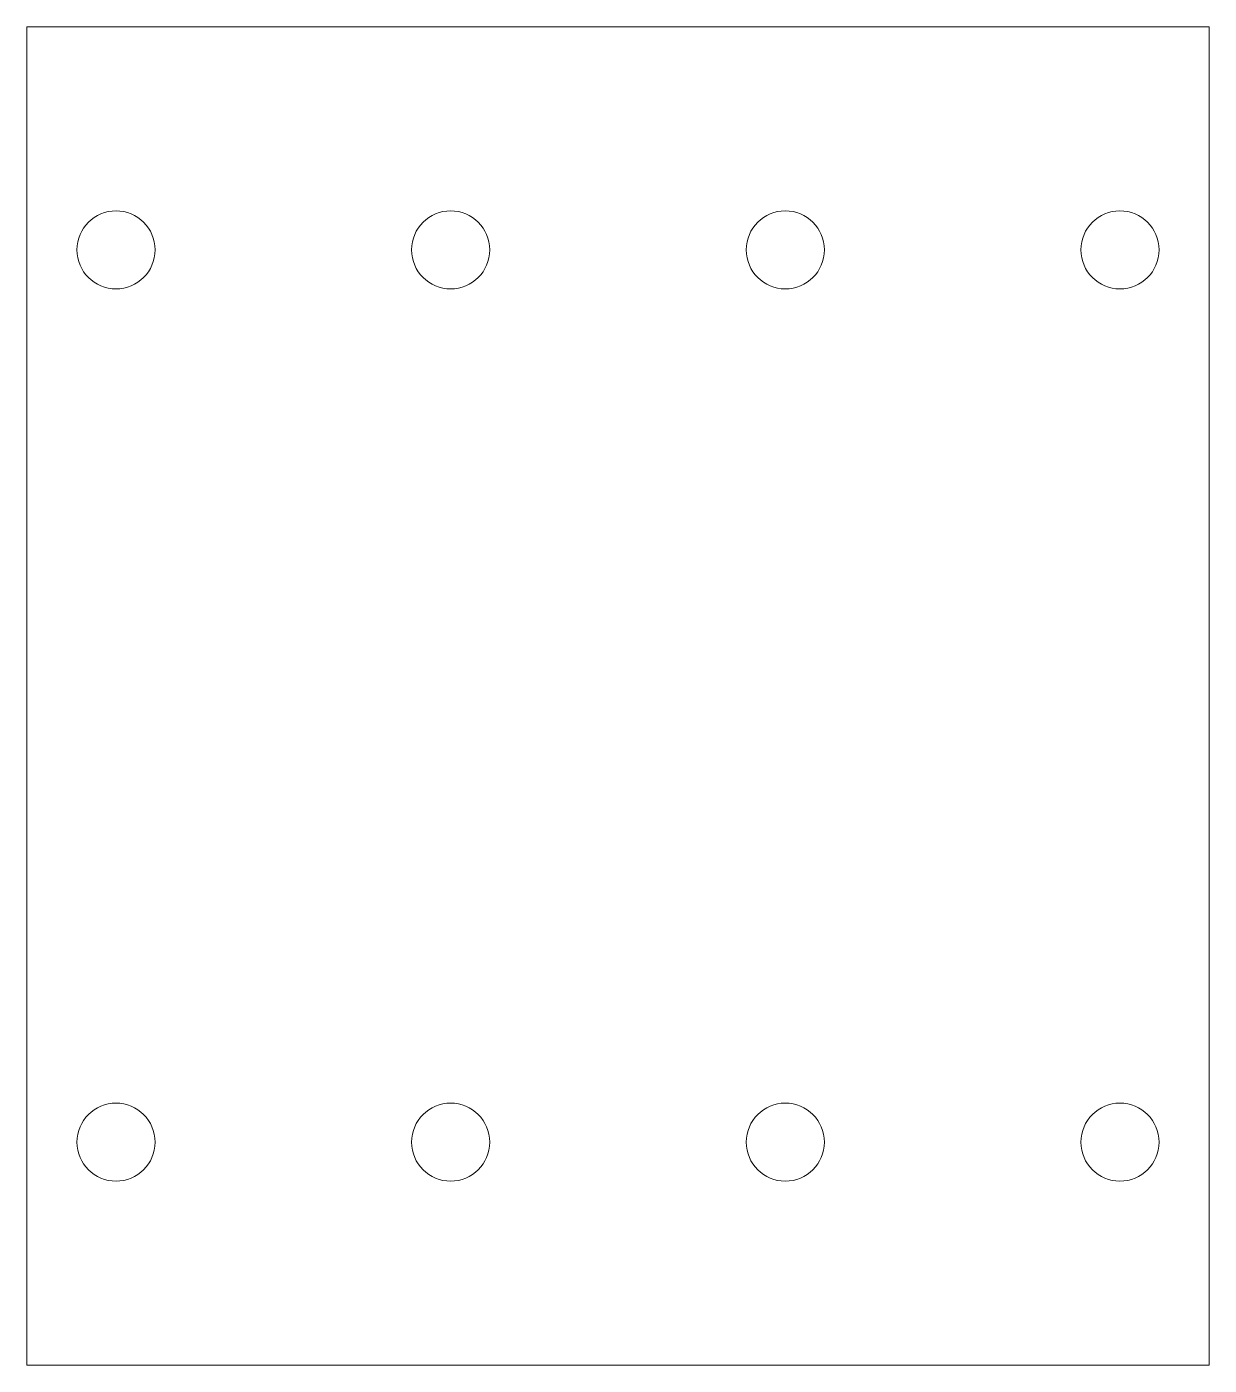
# Model space of a CAD drawing. Header units: inches. Extents: x 58.5 to 111.5, y 0 to 60.
import ezdxf

# ---------------------------------------------------------------- set-up
doc = ezdxf.new("R2010")
doc.units = ezdxf.units.IN
doc.header["$MEASUREMENT"] = 0
doc.layers.get('0').update_dxf_attribs({"color": 1})

msp = doc.modelspace()

# ---------------------------------------------------------------- linework, layer by layer
at = {"lineweight": 0}
msp.add_lwpolyline([(58.456, -0.039), (111.456, -0.039), (111.456, 59.961), (58.456, 59.961)], close=True, dxfattribs=at)
for centre in [(62.456, 49.961), (77.456, 49.961), (92.456, 49.961), (107.456, 49.961), (62.456, 9.961), (77.456, 9.961), (92.456, 9.961), (107.456, 9.961)]:
    msp.add_circle(centre, 1.75, dxfattribs=at)

doc.saveas('drawing.dxf')
